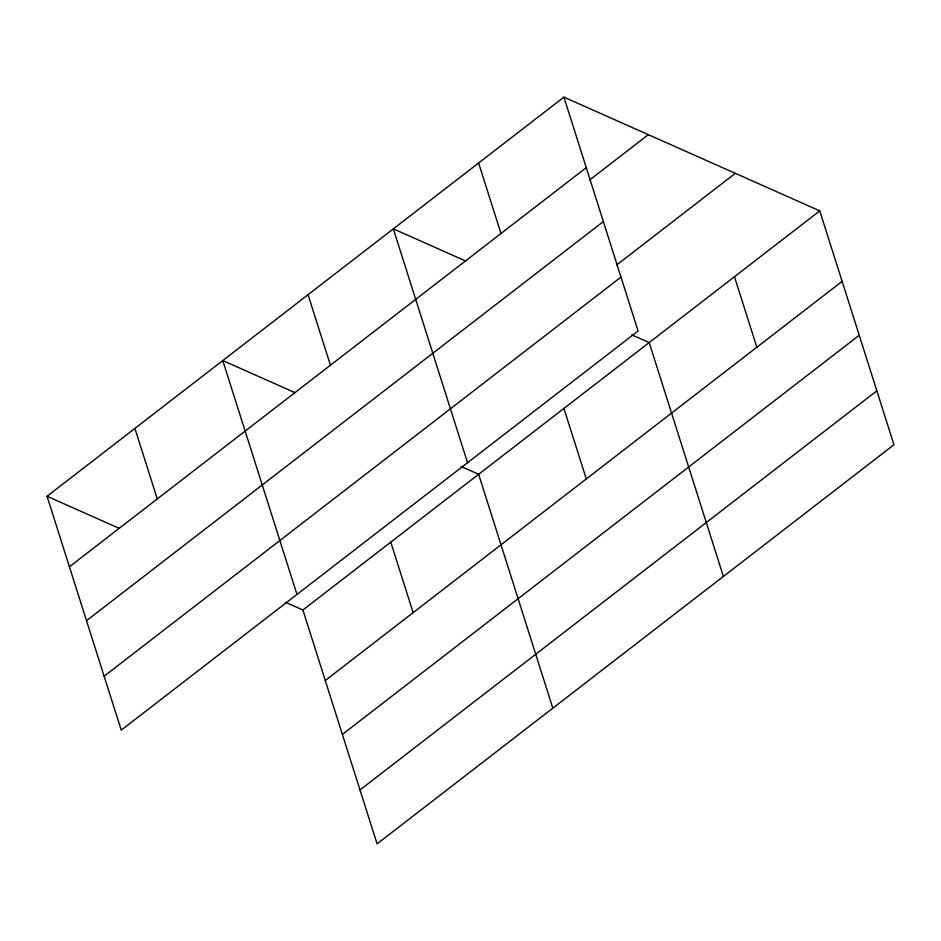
<?xml version="1.0" encoding="UTF-8"?>
<svg xmlns="http://www.w3.org/2000/svg" width="941" height="941" viewBox="0 0 941 941"><rect width="100%" height="100%" fill="white"/><g stroke="black" fill="none" stroke-linecap="round" stroke-linejoin="round"><path stroke-width="1.41" d="M563.906 97.135L638.092 331.009L121.236 730.134L47.05 496.26L563.906 97.135L819.764 210.866L893.95 444.74L377.094 843.865L302.908 609.991L285.488 602.24M69.422 566.776L586.267 167.651M589.56 180.049L648.337 134.669M86.525 620.684L603.369 221.558M616.626 264.997L735.321 173.332M104.133 676.226L620.989 277.101M302.908 609.991L819.764 210.866M325.28 680.496L842.124 281.383M342.383 734.415L859.227 335.29M360.003 789.958L876.847 390.833M465.713 261.022L393.338 228.851L467.536 462.725M631.776 334.831L649.196 342.571L723.394 576.457M295.156 392.726L222.782 360.556L296.968 594.43M461.219 466.536L478.64 474.288L552.826 708.161M47.05 496.26L119.425 528.43M734.474 276.725L756.846 347.241M563.918 408.429L586.29 478.945M478.616 162.993L500.988 233.509M390.774 542.134L413.146 612.65M308.06 294.698L330.432 365.214M134.916 428.414L157.288 498.918"/></g></svg>
